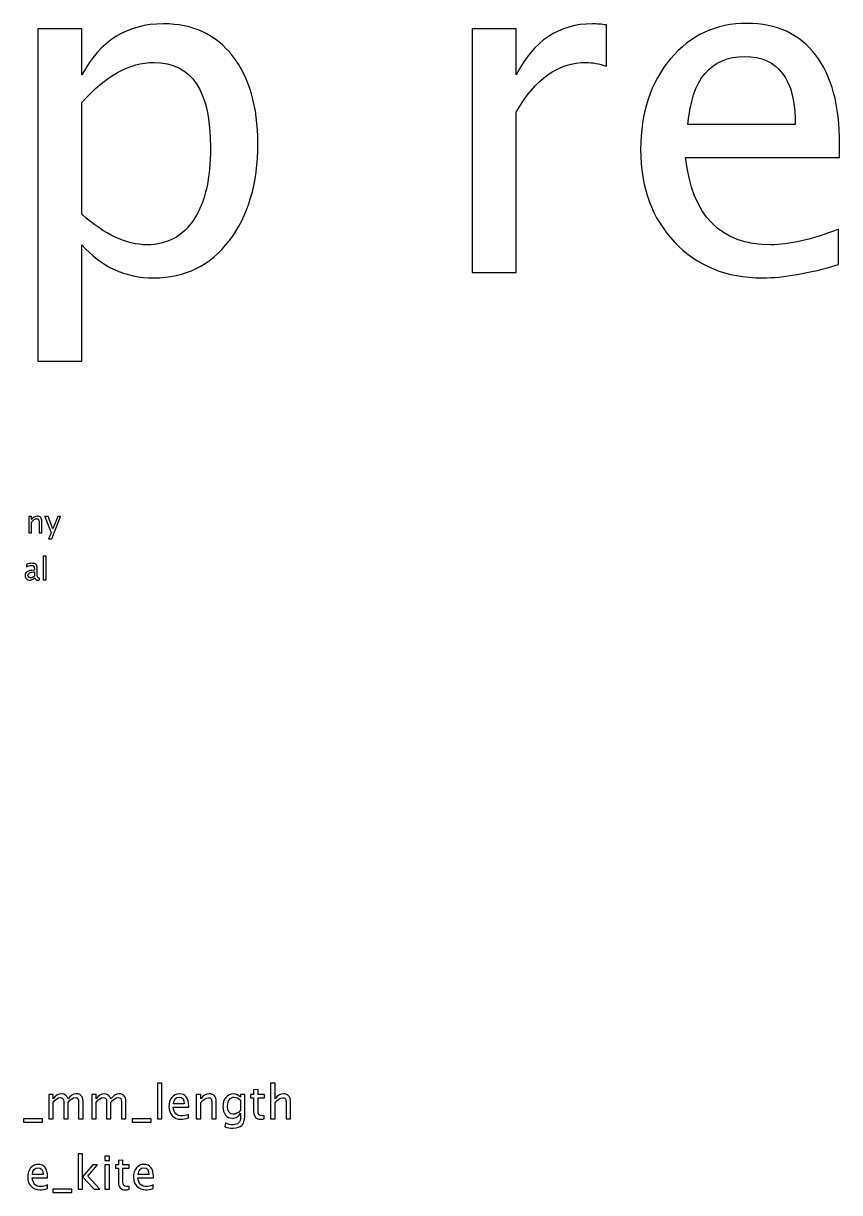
# Model space of a CAD drawing. Header units: centimetres. Extents: x -142 to 94, y -75 to 149.
# Drawn here: x -108.99 to -99.58, y 118.07 to 131.54 of the extents above; entities that cross this region are included whole.
import ezdxf

# ---------------------------------------------------------------- set-up
doc = ezdxf.new("R2010")
doc.units = ezdxf.units.CM
doc.header["$MEASUREMENT"] = 0
doc.layers.add('Layer 1', color=7, linetype='Continuous')

msp = doc.modelspace()

# ---------------------------------------------------------------- linework, layer by layer
at = {"layer": 'Layer 1'}
for points, knots in [([(-108.82154, 127.64915), (-108.82154, 127.64915), (-108.82154, 131.47503), (-108.82154, 131.47503), (-108.82154, 131.47503), (-108.82154, 131.47503), (-108.31354, 131.47503), (-108.31354, 131.47503), (-108.31354, 131.47503), (-108.31354, 131.47503), (-108.31354, 130.94498), (-108.31354, 130.94498), (-108.31354, 130.94498), (-108.1054, 131.33744), (-107.79231, 131.53323), (-107.37515, 131.53323), (-107.37515, 131.53323), (-107.03736, 131.53323), (-106.7719, 131.41064), (-106.57787, 131.16458), (-106.57787, 131.16458), (-106.38384, 130.91852), (-106.28683, 130.5825), (-106.28683, 130.15652), (-106.28683, 130.15652), (-106.28683, 129.69261), (-106.39707, 129.31779), (-106.61668, 129.0338), (-106.61668, 129.0338), (-106.83628, 128.74893), (-107.12556, 128.60694), (-107.48363, 128.60694), (-107.48363, 128.60694), (-107.81612, 128.60694), (-108.09305, 128.73394), (-108.31354, 128.98882), (-108.31354, 128.98882), (-108.31354, 128.98882), (-108.31354, 127.64915), (-108.31354, 127.64915), (-108.31354, 127.64915), (-108.31354, 127.64915), (-108.82154, 127.64915), (-108.82154, 127.64915)], [0, 0, 0, 0, 0.08333333, 0.08333333, 0.08333333, 0.08333333, 0.16666667, 0.16666667, 0.16666667, 0.16666667, 0.25, 0.25, 0.25, 0.25, 0.33333333, 0.33333333, 0.33333333, 0.33333333, 0.41666667, 0.41666667, 0.41666667, 0.41666667, 0.5, 0.5, 0.5, 0.5, 0.58333333, 0.58333333, 0.58333333, 0.58333333, 0.66666667, 0.66666667, 0.66666667, 0.66666667, 0.75, 0.75, 0.75, 0.75, 0.83333333, 0.83333333, 0.83333333, 0.83333333, 1, 1, 1, 1]), ([(-103.81739, 128.67044), (-103.81739, 128.67044), (-103.81739, 131.47503), (-103.81739, 131.47503), (-103.81739, 131.47503), (-103.81739, 131.47503), (-103.30939, 131.47503), (-103.30939, 131.47503), (-103.30939, 131.47503), (-103.30939, 131.47503), (-103.30939, 130.94498), (-103.30939, 130.94498), (-103.30939, 130.94498), (-103.10742, 131.33744), (-102.81462, 131.53323), (-102.43009, 131.53323), (-102.43009, 131.53323), (-102.37806, 131.53323), (-102.32337, 131.52882), (-102.26693, 131.52), (-102.26693, 131.52), (-102.26693, 131.52), (-102.26693, 131.04464), (-102.26693, 131.04464), (-102.26693, 131.04464), (-102.35512, 131.07374), (-102.43274, 131.08873), (-102.49976, 131.08873), (-102.49976, 131.08873), (-102.82256, 131.08873), (-103.09243, 130.89823), (-103.30939, 130.51635), (-103.30939, 130.51635), (-103.30939, 130.51635), (-103.30939, 128.67044), (-103.30939, 128.67044), (-103.30939, 128.67044), (-103.30939, 128.67044), (-103.81739, 128.67044), (-103.81739, 128.67044)], [0, 0, 0, 0, 0.09090909, 0.09090909, 0.09090909, 0.09090909, 0.18181818, 0.18181818, 0.18181818, 0.18181818, 0.27272727, 0.27272727, 0.27272727, 0.27272727, 0.36363636, 0.36363636, 0.36363636, 0.36363636, 0.45454545, 0.45454545, 0.45454545, 0.45454545, 0.54545455, 0.54545455, 0.54545455, 0.54545455, 0.63636364, 0.63636364, 0.63636364, 0.63636364, 0.72727273, 0.72727273, 0.72727273, 0.72727273, 0.81818182, 0.81818182, 0.81818182, 0.81818182, 1, 1, 1, 1]), ([(-99.59376, 128.7604), (-99.93507, 128.65809), (-100.227, 128.60694), (-100.47041, 128.60694), (-100.47041, 128.60694), (-100.88581, 128.60694), (-101.22359, 128.74452), (-101.48377, 129.01881), (-101.48377, 129.01881), (-101.74394, 129.29309), (-101.87447, 129.64852), (-101.87447, 130.08596), (-101.87447, 130.08596), (-101.87447, 130.51018), (-101.75982, 130.85855), (-101.52963, 131.13107), (-101.52963, 131.13107), (-101.29944, 131.40271), (-101.00487, 131.53853), (-100.64592, 131.53853), (-100.64592, 131.53853), (-100.30637, 131.53853), (-100.04355, 131.4177), (-99.85834, 131.17605), (-99.85834, 131.17605), (-99.67314, 130.93439), (-99.58053, 130.5922), (-99.58053, 130.14858), (-99.58053, 130.14858), (-99.58053, 130.14858), (-99.58318, 129.99336), (-99.58318, 129.99336), (-99.58318, 129.99336), (-99.58318, 129.99336), (-101.35589, 129.99336), (-101.35589, 129.99336), (-101.35589, 129.99336), (-101.2818, 129.32308), (-100.9546, 128.98794), (-100.37516, 128.98794), (-100.37516, 128.98794), (-100.16261, 128.98794), (-99.90244, 129.04791), (-99.59376, 129.16786), (-99.59376, 129.16786), (-99.59376, 129.16786), (-99.59376, 128.7604), (-99.59376, 128.7604)], [0, 0, 0, 0, 0.07692308, 0.07692308, 0.07692308, 0.07692308, 0.15384615, 0.15384615, 0.15384615, 0.15384615, 0.23076923, 0.23076923, 0.23076923, 0.23076923, 0.30769231, 0.30769231, 0.30769231, 0.30769231, 0.38461538, 0.38461538, 0.38461538, 0.38461538, 0.46153846, 0.46153846, 0.46153846, 0.46153846, 0.53846154, 0.53846154, 0.53846154, 0.53846154, 0.61538462, 0.61538462, 0.61538462, 0.61538462, 0.69230769, 0.69230769, 0.69230769, 0.69230769, 0.76923077, 0.76923077, 0.76923077, 0.76923077, 0.84615385, 0.84615385, 0.84615385, 0.84615385, 1, 1, 1, 1]), ([(-108.31354, 129.33895), (-108.0516, 129.10524), (-107.80201, 128.98794), (-107.56477, 128.98794), (-107.56477, 128.98794), (-107.33105, 128.98794), (-107.15025, 129.08584), (-107.02325, 129.28075), (-107.02325, 129.28075), (-106.89537, 129.47566), (-106.83187, 129.74994), (-106.83187, 130.10448), (-106.83187, 130.10448), (-106.83187, 130.76065), (-107.04883, 131.08873), (-107.48275, 131.08873), (-107.48275, 131.08873), (-107.76673, 131.08873), (-108.04366, 130.93527), (-108.31354, 130.62748), (-108.31354, 130.62748), (-108.31354, 130.62748), (-108.31354, 129.33895), (-108.31354, 129.33895)], [0, 0, 0, 0, 0.14285714, 0.14285714, 0.14285714, 0.14285714, 0.28571429, 0.28571429, 0.28571429, 0.28571429, 0.42857143, 0.42857143, 0.42857143, 0.42857143, 0.57142857, 0.57142857, 0.57142857, 0.57142857, 0.71428571, 0.71428571, 0.71428571, 0.71428571, 1, 1, 1, 1]), ([(-101.32943, 130.37436), (-101.32943, 130.37436), (-100.09118, 130.37436), (-100.09118, 130.37436), (-100.09118, 130.37436), (-100.09118, 130.89647), (-100.28609, 131.15752), (-100.67502, 131.15752), (-100.67502, 131.15752), (-101.06661, 131.15752), (-101.28445, 130.89647), (-101.32943, 130.37436)], [0, 0, 0, 0, 0.25, 0.25, 0.25, 0.25, 0.5, 0.5, 0.5, 0.5, 1, 1, 1, 1]), ([(-108.92793, 125.67044), (-108.92793, 125.67044), (-108.92793, 125.85741), (-108.92793, 125.85741), (-108.92793, 125.85741), (-108.92793, 125.85741), (-108.89407, 125.85741), (-108.89407, 125.85741), (-108.89407, 125.85741), (-108.89407, 125.85741), (-108.89407, 125.82208), (-108.89407, 125.82208), (-108.89407, 125.82208), (-108.87613, 125.84824), (-108.85414, 125.86129), (-108.82816, 125.86129), (-108.82816, 125.86129), (-108.81181, 125.86129), (-108.79882, 125.85618), (-108.78923, 125.84589), (-108.78923, 125.84589), (-108.77965, 125.83566), (-108.77483, 125.82184), (-108.77483, 125.80456), (-108.77483, 125.80456), (-108.77483, 125.80456), (-108.77483, 125.67044), (-108.77483, 125.67044), (-108.77483, 125.67044), (-108.77483, 125.67044), (-108.80869, 125.67044), (-108.80869, 125.67044), (-108.80869, 125.67044), (-108.80869, 125.67044), (-108.80869, 125.7935), (-108.80869, 125.7935), (-108.80869, 125.7935), (-108.80869, 125.80738), (-108.81075, 125.81726), (-108.81481, 125.82313), (-108.81481, 125.82313), (-108.81892, 125.82907), (-108.82569, 125.83201), (-108.83515, 125.83201), (-108.83515, 125.83201), (-108.85597, 125.83201), (-108.8756, 125.81843), (-108.89407, 125.79127), (-108.89407, 125.79127), (-108.89407, 125.79127), (-108.89407, 125.67044), (-108.89407, 125.67044), (-108.89407, 125.67044), (-108.89407, 125.67044), (-108.92793, 125.67044), (-108.92793, 125.67044)], [0, 0, 0, 0, 0.06666667, 0.06666667, 0.06666667, 0.06666667, 0.13333333, 0.13333333, 0.13333333, 0.13333333, 0.2, 0.2, 0.2, 0.2, 0.26666667, 0.26666667, 0.26666667, 0.26666667, 0.33333333, 0.33333333, 0.33333333, 0.33333333, 0.4, 0.4, 0.4, 0.4, 0.46666667, 0.46666667, 0.46666667, 0.46666667, 0.53333333, 0.53333333, 0.53333333, 0.53333333, 0.6, 0.6, 0.6, 0.6, 0.66666667, 0.66666667, 0.66666667, 0.66666667, 0.73333333, 0.73333333, 0.73333333, 0.73333333, 0.8, 0.8, 0.8, 0.8, 0.86666667, 0.86666667, 0.86666667, 0.86666667, 1, 1, 1, 1]), ([(-108.69792, 125.60235), (-108.69792, 125.60235), (-108.66758, 125.6702), (-108.66758, 125.6702), (-108.66758, 125.6702), (-108.66758, 125.6702), (-108.74002, 125.85741), (-108.74002, 125.85741), (-108.74002, 125.85741), (-108.74002, 125.85741), (-108.70368, 125.85741), (-108.70368, 125.85741), (-108.70368, 125.85741), (-108.70368, 125.85741), (-108.64982, 125.71583), (-108.64982, 125.71583), (-108.64982, 125.71583), (-108.64982, 125.71583), (-108.59238, 125.85741), (-108.59238, 125.85741), (-108.59238, 125.85741), (-108.59238, 125.85741), (-108.56045, 125.85741), (-108.56045, 125.85741), (-108.56045, 125.85741), (-108.56045, 125.85741), (-108.66264, 125.60235), (-108.66264, 125.60235), (-108.66264, 125.60235), (-108.66264, 125.60235), (-108.69792, 125.60235), (-108.69792, 125.60235)], [0, 0, 0, 0, 0.11111111, 0.11111111, 0.11111111, 0.11111111, 0.22222222, 0.22222222, 0.22222222, 0.22222222, 0.33333333, 0.33333333, 0.33333333, 0.33333333, 0.44444444, 0.44444444, 0.44444444, 0.44444444, 0.55555556, 0.55555556, 0.55555556, 0.55555556, 0.66666667, 0.66666667, 0.66666667, 0.66666667, 0.77777778, 0.77777778, 0.77777778, 0.77777778, 1, 1, 1, 1]), ([(-108.75922, 125.12834), (-108.75922, 125.12834), (-108.75922, 125.40033), (-108.75922, 125.40033), (-108.75922, 125.40033), (-108.75922, 125.40033), (-108.72536, 125.40033), (-108.72536, 125.40033), (-108.72536, 125.40033), (-108.72536, 125.40033), (-108.72536, 125.12834), (-108.72536, 125.12834), (-108.72536, 125.12834), (-108.72536, 125.12834), (-108.75922, 125.12834), (-108.75922, 125.12834)], [0, 0, 0, 0, 0.2, 0.2, 0.2, 0.2, 0.4, 0.4, 0.4, 0.4, 0.6, 0.6, 0.6, 0.6, 1, 1, 1, 1]), ([(-108.85765, 125.15215), (-108.87799, 125.13346), (-108.89757, 125.12411), (-108.91638, 125.12411), (-108.91638, 125.12411), (-108.93185, 125.12411), (-108.94472, 125.12893), (-108.9549, 125.13863), (-108.9549, 125.13863), (-108.96513, 125.14833), (-108.97024, 125.16056), (-108.97024, 125.17532), (-108.97024, 125.17532), (-108.97024, 125.19572), (-108.96166, 125.21142), (-108.94449, 125.22236), (-108.94449, 125.22236), (-108.92732, 125.23329), (-108.90268, 125.23876), (-108.87058, 125.23876), (-108.87058, 125.23876), (-108.87058, 125.23876), (-108.86264, 125.23876), (-108.86264, 125.23876), (-108.86264, 125.23876), (-108.86264, 125.23876), (-108.86264, 125.26128), (-108.86264, 125.26128), (-108.86264, 125.26128), (-108.86264, 125.28298), (-108.87393, 125.29379), (-108.89657, 125.29379), (-108.89657, 125.29379), (-108.91409, 125.29379), (-108.93326, 125.28827), (-108.95401, 125.27721), (-108.95401, 125.27721), (-108.95401, 125.27721), (-108.95401, 125.30508), (-108.95401, 125.30508), (-108.95401, 125.30508), (-108.9312, 125.31449), (-108.90968, 125.31919), (-108.88951, 125.31919), (-108.88951, 125.31919), (-108.86876, 125.31919), (-108.85341, 125.31449), (-108.84359, 125.30502), (-108.84359, 125.30502), (-108.83372, 125.29556), (-108.82878, 125.28098), (-108.82878, 125.26128), (-108.82878, 125.26128), (-108.82878, 125.26128), (-108.82878, 125.17679), (-108.82878, 125.17679), (-108.82878, 125.17679), (-108.82878, 125.15744), (-108.82284, 125.14774), (-108.8109, 125.14774), (-108.8109, 125.14774), (-108.80943, 125.14774), (-108.80726, 125.14798), (-108.80438, 125.14845), (-108.80438, 125.14845), (-108.80438, 125.14845), (-108.80196, 125.12963), (-108.80196, 125.12963), (-108.80196, 125.12963), (-108.80967, 125.12593), (-108.81813, 125.12411), (-108.82742, 125.12411), (-108.82742, 125.12411), (-108.84324, 125.12411), (-108.85329, 125.13346), (-108.85765, 125.15215)], [0, 0, 0, 0, 0.05, 0.05, 0.05, 0.05, 0.1, 0.1, 0.1, 0.1, 0.15, 0.15, 0.15, 0.15, 0.2, 0.2, 0.2, 0.2, 0.25, 0.25, 0.25, 0.25, 0.3, 0.3, 0.3, 0.3, 0.35, 0.35, 0.35, 0.35, 0.4, 0.4, 0.4, 0.4, 0.45, 0.45, 0.45, 0.45, 0.5, 0.5, 0.5, 0.5, 0.55, 0.55, 0.55, 0.55, 0.6, 0.6, 0.6, 0.6, 0.65, 0.65, 0.65, 0.65, 0.7, 0.7, 0.7, 0.7, 0.75, 0.75, 0.75, 0.75, 0.8, 0.8, 0.8, 0.8, 0.85, 0.85, 0.85, 0.85, 0.9, 0.9, 0.9, 0.9, 1, 1, 1, 1]), ([(-108.86264, 125.17061), (-108.86264, 125.17061), (-108.86264, 125.21865), (-108.86264, 125.21865), (-108.86264, 125.21865), (-108.86264, 125.21865), (-108.87352, 125.219), (-108.87352, 125.219), (-108.87352, 125.219), (-108.89234, 125.219), (-108.9075, 125.21554), (-108.91909, 125.2086), (-108.91909, 125.2086), (-108.93061, 125.2016), (-108.93637, 125.19237), (-108.93637, 125.18085), (-108.93637, 125.18085), (-108.93637, 125.17279), (-108.93349, 125.16597), (-108.92779, 125.16038), (-108.92779, 125.16038), (-108.92203, 125.1548), (-108.91503, 125.15198), (-108.90674, 125.15198), (-108.90674, 125.15198), (-108.89263, 125.15198), (-108.87793, 125.15821), (-108.86264, 125.17061)], [0, 0, 0, 0, 0.125, 0.125, 0.125, 0.125, 0.25, 0.25, 0.25, 0.25, 0.375, 0.375, 0.375, 0.375, 0.5, 0.5, 0.5, 0.5, 0.625, 0.625, 0.625, 0.625, 0.75, 0.75, 0.75, 0.75, 1, 1, 1, 1]), ([(-108.69616, 118.92044), (-108.69616, 118.92044), (-108.69616, 119.2009), (-108.69616, 119.2009), (-108.69616, 119.2009), (-108.69616, 119.2009), (-108.64536, 119.2009), (-108.64536, 119.2009), (-108.64536, 119.2009), (-108.64536, 119.2009), (-108.64536, 119.14789), (-108.64536, 119.14789), (-108.64536, 119.14789), (-108.62058, 119.18714), (-108.58883, 119.20672), (-108.54993, 119.20672), (-108.54993, 119.20672), (-108.51245, 119.20672), (-108.48696, 119.18714), (-108.47338, 119.14789), (-108.47338, 119.14789), (-108.44931, 119.18749), (-108.41791, 119.20725), (-108.37937, 119.20725), (-108.37937, 119.20725), (-108.35477, 119.20725), (-108.33563, 119.20002), (-108.32196, 119.18547), (-108.32196, 119.18547), (-108.30829, 119.17091), (-108.30141, 119.15054), (-108.30141, 119.12435), (-108.30141, 119.12435), (-108.30141, 119.12435), (-108.30141, 118.92044), (-108.30141, 118.92044), (-108.30141, 118.92044), (-108.30141, 118.92044), (-108.35221, 118.92044), (-108.35221, 118.92044), (-108.35221, 118.92044), (-108.35221, 118.92044), (-108.35221, 119.11597), (-108.35221, 119.11597), (-108.35221, 119.11597), (-108.35221, 119.14789), (-108.36491, 119.16386), (-108.39031, 119.16386), (-108.39031, 119.16386), (-108.41668, 119.16386), (-108.44437, 119.14525), (-108.47338, 119.10794), (-108.47338, 119.10794), (-108.47338, 119.10794), (-108.47338, 118.92044), (-108.47338, 118.92044), (-108.47338, 118.92044), (-108.47338, 118.92044), (-108.52418, 118.92044), (-108.52418, 118.92044), (-108.52418, 118.92044), (-108.52418, 118.92044), (-108.52418, 119.11614), (-108.52418, 119.11614), (-108.52418, 119.11614), (-108.52418, 119.14834), (-108.53706, 119.16439), (-108.5629, 119.16439), (-108.5629, 119.16439), (-108.58856, 119.16439), (-108.61608, 119.14569), (-108.64536, 119.10821), (-108.64536, 119.10821), (-108.64536, 119.10821), (-108.64536, 118.92044), (-108.64536, 118.92044), (-108.64536, 118.92044), (-108.64536, 118.92044), (-108.69616, 118.92044), (-108.69616, 118.92044)], [0, 0, 0, 0, 0.04761905, 0.04761905, 0.04761905, 0.04761905, 0.0952381, 0.0952381, 0.0952381, 0.0952381, 0.14285714, 0.14285714, 0.14285714, 0.14285714, 0.19047619, 0.19047619, 0.19047619, 0.19047619, 0.23809524, 0.23809524, 0.23809524, 0.23809524, 0.28571429, 0.28571429, 0.28571429, 0.28571429, 0.33333333, 0.33333333, 0.33333333, 0.33333333, 0.38095238, 0.38095238, 0.38095238, 0.38095238, 0.42857143, 0.42857143, 0.42857143, 0.42857143, 0.47619048, 0.47619048, 0.47619048, 0.47619048, 0.52380952, 0.52380952, 0.52380952, 0.52380952, 0.57142857, 0.57142857, 0.57142857, 0.57142857, 0.61904762, 0.61904762, 0.61904762, 0.61904762, 0.66666667, 0.66666667, 0.66666667, 0.66666667, 0.71428571, 0.71428571, 0.71428571, 0.71428571, 0.76190476, 0.76190476, 0.76190476, 0.76190476, 0.80952381, 0.80952381, 0.80952381, 0.80952381, 0.85714286, 0.85714286, 0.85714286, 0.85714286, 0.9047619, 0.9047619, 0.9047619, 0.9047619, 1, 1, 1, 1]), ([(-108.20209, 118.92044), (-108.20209, 118.92044), (-108.20209, 119.2009), (-108.20209, 119.2009), (-108.20209, 119.2009), (-108.20209, 119.2009), (-108.15129, 119.2009), (-108.15129, 119.2009), (-108.15129, 119.2009), (-108.15129, 119.2009), (-108.15129, 119.14789), (-108.15129, 119.14789), (-108.15129, 119.14789), (-108.12651, 119.18714), (-108.09476, 119.20672), (-108.05586, 119.20672), (-108.05586, 119.20672), (-108.01838, 119.20672), (-107.99289, 119.18714), (-107.97931, 119.14789), (-107.97931, 119.14789), (-107.95524, 119.18749), (-107.92384, 119.20725), (-107.8853, 119.20725), (-107.8853, 119.20725), (-107.8607, 119.20725), (-107.84156, 119.20002), (-107.82789, 119.18547), (-107.82789, 119.18547), (-107.81422, 119.17091), (-107.80734, 119.15054), (-107.80734, 119.12435), (-107.80734, 119.12435), (-107.80734, 119.12435), (-107.80734, 118.92044), (-107.80734, 118.92044), (-107.80734, 118.92044), (-107.80734, 118.92044), (-107.85814, 118.92044), (-107.85814, 118.92044), (-107.85814, 118.92044), (-107.85814, 118.92044), (-107.85814, 119.11597), (-107.85814, 119.11597), (-107.85814, 119.11597), (-107.85814, 119.14789), (-107.87084, 119.16386), (-107.89624, 119.16386), (-107.89624, 119.16386), (-107.92261, 119.16386), (-107.9503, 119.14525), (-107.97931, 119.10794), (-107.97931, 119.10794), (-107.97931, 119.10794), (-107.97931, 118.92044), (-107.97931, 118.92044), (-107.97931, 118.92044), (-107.97931, 118.92044), (-108.03011, 118.92044), (-108.03011, 118.92044), (-108.03011, 118.92044), (-108.03011, 118.92044), (-108.03011, 119.11614), (-108.03011, 119.11614), (-108.03011, 119.11614), (-108.03011, 119.14834), (-108.04299, 119.16439), (-108.06883, 119.16439), (-108.06883, 119.16439), (-108.09449, 119.16439), (-108.12201, 119.14569), (-108.15129, 119.10821), (-108.15129, 119.10821), (-108.15129, 119.10821), (-108.15129, 118.92044), (-108.15129, 118.92044), (-108.15129, 118.92044), (-108.15129, 118.92044), (-108.20209, 118.92044), (-108.20209, 118.92044)], [0, 0, 0, 0, 0.04761905, 0.04761905, 0.04761905, 0.04761905, 0.0952381, 0.0952381, 0.0952381, 0.0952381, 0.14285714, 0.14285714, 0.14285714, 0.14285714, 0.19047619, 0.19047619, 0.19047619, 0.19047619, 0.23809524, 0.23809524, 0.23809524, 0.23809524, 0.28571429, 0.28571429, 0.28571429, 0.28571429, 0.33333333, 0.33333333, 0.33333333, 0.33333333, 0.38095238, 0.38095238, 0.38095238, 0.38095238, 0.42857143, 0.42857143, 0.42857143, 0.42857143, 0.47619048, 0.47619048, 0.47619048, 0.47619048, 0.52380952, 0.52380952, 0.52380952, 0.52380952, 0.57142857, 0.57142857, 0.57142857, 0.57142857, 0.61904762, 0.61904762, 0.61904762, 0.61904762, 0.66666667, 0.66666667, 0.66666667, 0.66666667, 0.71428571, 0.71428571, 0.71428571, 0.71428571, 0.76190476, 0.76190476, 0.76190476, 0.76190476, 0.80952381, 0.80952381, 0.80952381, 0.80952381, 0.85714286, 0.85714286, 0.85714286, 0.85714286, 0.9047619, 0.9047619, 0.9047619, 0.9047619, 1, 1, 1, 1]), ([(-107.44344, 118.92044), (-107.44344, 118.92044), (-107.44344, 119.32843), (-107.44344, 119.32843), (-107.44344, 119.32843), (-107.44344, 119.32843), (-107.39264, 119.32843), (-107.39264, 119.32843), (-107.39264, 119.32843), (-107.39264, 119.32843), (-107.39264, 118.92044), (-107.39264, 118.92044), (-107.39264, 118.92044), (-107.39264, 118.92044), (-107.44344, 118.92044), (-107.44344, 118.92044)], [0, 0, 0, 0, 0.2, 0.2, 0.2, 0.2, 0.4, 0.4, 0.4, 0.4, 0.6, 0.6, 0.6, 0.6, 1, 1, 1, 1]), ([(-107.08466, 118.92944), (-107.11879, 118.91921), (-107.14799, 118.91409), (-107.17233, 118.91409), (-107.17233, 118.91409), (-107.21387, 118.91409), (-107.24765, 118.92785), (-107.27366, 118.95528), (-107.27366, 118.95528), (-107.29968, 118.98271), (-107.31273, 119.01825), (-107.31273, 119.06199), (-107.31273, 119.06199), (-107.31273, 119.10441), (-107.30127, 119.13925), (-107.27825, 119.1665), (-107.27825, 119.1665), (-107.25523, 119.19367), (-107.22577, 119.20725), (-107.18988, 119.20725), (-107.18988, 119.20725), (-107.15592, 119.20725), (-107.12964, 119.19517), (-107.11112, 119.171), (-107.11112, 119.171), (-107.0926, 119.14684), (-107.08334, 119.11262), (-107.08334, 119.06825), (-107.08334, 119.06825), (-107.08334, 119.06825), (-107.0836, 119.05273), (-107.0836, 119.05273), (-107.0836, 119.05273), (-107.0836, 119.05273), (-107.26088, 119.05273), (-107.26088, 119.05273), (-107.26088, 119.05273), (-107.25347, 118.9857), (-107.22075, 118.95219), (-107.1628, 118.95219), (-107.1628, 118.95219), (-107.14155, 118.95219), (-107.11553, 118.95819), (-107.08466, 118.97018), (-107.08466, 118.97018), (-107.08466, 118.97018), (-107.08466, 118.92944), (-107.08466, 118.92944)], [0, 0, 0, 0, 0.07692308, 0.07692308, 0.07692308, 0.07692308, 0.15384615, 0.15384615, 0.15384615, 0.15384615, 0.23076923, 0.23076923, 0.23076923, 0.23076923, 0.30769231, 0.30769231, 0.30769231, 0.30769231, 0.38461538, 0.38461538, 0.38461538, 0.38461538, 0.46153846, 0.46153846, 0.46153846, 0.46153846, 0.53846154, 0.53846154, 0.53846154, 0.53846154, 0.61538462, 0.61538462, 0.61538462, 0.61538462, 0.69230769, 0.69230769, 0.69230769, 0.69230769, 0.76923077, 0.76923077, 0.76923077, 0.76923077, 0.84615385, 0.84615385, 0.84615385, 0.84615385, 1, 1, 1, 1]), ([(-106.99567, 118.92044), (-106.99567, 118.92044), (-106.99567, 119.2009), (-106.99567, 119.2009), (-106.99567, 119.2009), (-106.99567, 119.2009), (-106.94487, 119.2009), (-106.94487, 119.2009), (-106.94487, 119.2009), (-106.94487, 119.2009), (-106.94487, 119.14789), (-106.94487, 119.14789), (-106.94487, 119.14789), (-106.91797, 119.18714), (-106.88498, 119.20672), (-106.846, 119.20672), (-106.846, 119.20672), (-106.82148, 119.20672), (-106.80199, 119.19905), (-106.78762, 119.18361), (-106.78762, 119.18361), (-106.77324, 119.16827), (-106.76602, 119.14754), (-106.76602, 119.12161), (-106.76602, 119.12161), (-106.76602, 119.12161), (-106.76602, 118.92044), (-106.76602, 118.92044), (-106.76602, 118.92044), (-106.76602, 118.92044), (-106.81681, 118.92044), (-106.81681, 118.92044), (-106.81681, 118.92044), (-106.81681, 118.92044), (-106.81681, 119.10503), (-106.81681, 119.10503), (-106.81681, 119.10503), (-106.81681, 119.12585), (-106.8199, 119.14066), (-106.82598, 119.14948), (-106.82598, 119.14948), (-106.83216, 119.15839), (-106.8423, 119.1628), (-106.8565, 119.1628), (-106.8565, 119.1628), (-106.88772, 119.1628), (-106.91718, 119.14243), (-106.94487, 119.10168), (-106.94487, 119.10168), (-106.94487, 119.10168), (-106.94487, 118.92044), (-106.94487, 118.92044), (-106.94487, 118.92044), (-106.94487, 118.92044), (-106.99567, 118.92044), (-106.99567, 118.92044)], [0, 0, 0, 0, 0.06666667, 0.06666667, 0.06666667, 0.06666667, 0.13333333, 0.13333333, 0.13333333, 0.13333333, 0.2, 0.2, 0.2, 0.2, 0.26666667, 0.26666667, 0.26666667, 0.26666667, 0.33333333, 0.33333333, 0.33333333, 0.33333333, 0.4, 0.4, 0.4, 0.4, 0.46666667, 0.46666667, 0.46666667, 0.46666667, 0.53333333, 0.53333333, 0.53333333, 0.53333333, 0.6, 0.6, 0.6, 0.6, 0.66666667, 0.66666667, 0.66666667, 0.66666667, 0.73333333, 0.73333333, 0.73333333, 0.73333333, 0.8, 0.8, 0.8, 0.8, 0.86666667, 0.86666667, 0.86666667, 0.86666667, 1, 1, 1, 1]), ([(-106.66617, 118.82731), (-106.66617, 118.82731), (-106.66017, 118.87123), (-106.66017, 118.87123), (-106.66017, 118.87123), (-106.63072, 118.85747), (-106.60152, 118.85059), (-106.57268, 118.85059), (-106.57268, 118.85059), (-106.51545, 118.85059), (-106.48678, 118.88093), (-106.48678, 118.94152), (-106.48678, 118.94152), (-106.48678, 118.94152), (-106.48678, 118.98562), (-106.48678, 118.98562), (-106.48678, 118.98562), (-106.4956, 118.96701), (-106.50813, 118.95263), (-106.52444, 118.94231), (-106.52444, 118.94231), (-106.54076, 118.93199), (-106.55893, 118.92679), (-106.57895, 118.92679), (-106.57895, 118.92679), (-106.6129, 118.92679), (-106.6398, 118.93896), (-106.65964, 118.9633), (-106.65964, 118.9633), (-106.67949, 118.98764), (-106.68945, 119.02063), (-106.68945, 119.06226), (-106.68945, 119.06226), (-106.68945, 119.10486), (-106.67817, 119.1396), (-106.65559, 119.1665), (-106.65559, 119.1665), (-106.63292, 119.19332), (-106.60373, 119.20672), (-106.56783, 119.20672), (-106.56783, 119.20672), (-106.53644, 119.20672), (-106.50936, 119.19402), (-106.48678, 119.16853), (-106.48678, 119.16853), (-106.48678, 119.16853), (-106.48678, 119.2009), (-106.48678, 119.2009), (-106.48678, 119.2009), (-106.48678, 119.2009), (-106.43599, 119.2009), (-106.43599, 119.2009), (-106.43599, 119.2009), (-106.43599, 119.2009), (-106.43599, 118.99699), (-106.43599, 118.99699), (-106.43599, 118.99699), (-106.43599, 118.95316), (-106.43829, 118.9207), (-106.44286, 118.89963), (-106.44286, 118.89963), (-106.44736, 118.87855), (-106.456, 118.86126), (-106.46853, 118.84786), (-106.46853, 118.84786), (-106.49075, 118.82431), (-106.5255, 118.81249), (-106.57268, 118.81249), (-106.57268, 118.81249), (-106.60505, 118.81249), (-106.63619, 118.81743), (-106.66617, 118.82731)], [0, 0, 0, 0, 0.05263158, 0.05263158, 0.05263158, 0.05263158, 0.10526316, 0.10526316, 0.10526316, 0.10526316, 0.15789474, 0.15789474, 0.15789474, 0.15789474, 0.21052632, 0.21052632, 0.21052632, 0.21052632, 0.26315789, 0.26315789, 0.26315789, 0.26315789, 0.31578947, 0.31578947, 0.31578947, 0.31578947, 0.36842105, 0.36842105, 0.36842105, 0.36842105, 0.42105263, 0.42105263, 0.42105263, 0.42105263, 0.47368421, 0.47368421, 0.47368421, 0.47368421, 0.52631579, 0.52631579, 0.52631579, 0.52631579, 0.57894737, 0.57894737, 0.57894737, 0.57894737, 0.63157895, 0.63157895, 0.63157895, 0.63157895, 0.68421053, 0.68421053, 0.68421053, 0.68421053, 0.73684211, 0.73684211, 0.73684211, 0.73684211, 0.78947368, 0.78947368, 0.78947368, 0.78947368, 0.84210526, 0.84210526, 0.84210526, 0.84210526, 0.89473684, 0.89473684, 0.89473684, 0.89473684, 1, 1, 1, 1]), ([(-106.21188, 118.92053), (-106.22758, 118.91621), (-106.24125, 118.91409), (-106.2528, 118.91409), (-106.2528, 118.91409), (-106.27873, 118.91409), (-106.29892, 118.9215), (-106.31339, 118.93632), (-106.31339, 118.93632), (-106.32794, 118.95113), (-106.33517, 118.97168), (-106.33517, 118.99805), (-106.33517, 118.99805), (-106.33517, 118.99805), (-106.33517, 119.1628), (-106.33517, 119.1628), (-106.33517, 119.1628), (-106.33517, 119.1628), (-106.37027, 119.1628), (-106.37027, 119.1628), (-106.37027, 119.1628), (-106.37027, 119.1628), (-106.37027, 119.2009), (-106.37027, 119.2009), (-106.37027, 119.2009), (-106.37027, 119.2009), (-106.33517, 119.2009), (-106.33517, 119.2009), (-106.33517, 119.2009), (-106.33517, 119.2009), (-106.33517, 119.25161), (-106.33517, 119.25161), (-106.33517, 119.25161), (-106.33517, 119.25161), (-106.28437, 119.25646), (-106.28437, 119.25646), (-106.28437, 119.25646), (-106.28437, 119.25646), (-106.28437, 119.2009), (-106.28437, 119.2009), (-106.28437, 119.2009), (-106.28437, 119.2009), (-106.21082, 119.2009), (-106.21082, 119.2009), (-106.21082, 119.2009), (-106.21082, 119.2009), (-106.21082, 119.1628), (-106.21082, 119.1628), (-106.21082, 119.1628), (-106.21082, 119.1628), (-106.28437, 119.1628), (-106.28437, 119.1628), (-106.28437, 119.1628), (-106.28437, 119.1628), (-106.28437, 119.00722), (-106.28437, 119.00722), (-106.28437, 119.00722), (-106.28437, 118.97053), (-106.26841, 118.95219), (-106.23657, 118.95219), (-106.23657, 118.95219), (-106.22978, 118.95219), (-106.22158, 118.95334), (-106.21188, 118.95554), (-106.21188, 118.95554), (-106.21188, 118.95554), (-106.21188, 118.92053), (-106.21188, 118.92053)], [0, 0, 0, 0, 0.05555556, 0.05555556, 0.05555556, 0.05555556, 0.11111111, 0.11111111, 0.11111111, 0.11111111, 0.16666667, 0.16666667, 0.16666667, 0.16666667, 0.22222222, 0.22222222, 0.22222222, 0.22222222, 0.27777778, 0.27777778, 0.27777778, 0.27777778, 0.33333333, 0.33333333, 0.33333333, 0.33333333, 0.38888889, 0.38888889, 0.38888889, 0.38888889, 0.44444444, 0.44444444, 0.44444444, 0.44444444, 0.5, 0.5, 0.5, 0.5, 0.55555556, 0.55555556, 0.55555556, 0.55555556, 0.61111111, 0.61111111, 0.61111111, 0.61111111, 0.66666667, 0.66666667, 0.66666667, 0.66666667, 0.72222222, 0.72222222, 0.72222222, 0.72222222, 0.77777778, 0.77777778, 0.77777778, 0.77777778, 0.83333333, 0.83333333, 0.83333333, 0.83333333, 0.88888889, 0.88888889, 0.88888889, 0.88888889, 1, 1, 1, 1]), ([(-106.13938, 118.92044), (-106.13938, 118.92044), (-106.13938, 119.32843), (-106.13938, 119.32843), (-106.13938, 119.32843), (-106.13938, 119.32843), (-106.08858, 119.32843), (-106.08858, 119.32843), (-106.08858, 119.32843), (-106.08858, 119.32843), (-106.08858, 119.14789), (-106.08858, 119.14789), (-106.08858, 119.14789), (-106.06168, 119.18714), (-106.02869, 119.20672), (-105.98971, 119.20672), (-105.98971, 119.20672), (-105.96519, 119.20672), (-105.9457, 119.19905), (-105.93133, 119.18361), (-105.93133, 119.18361), (-105.91695, 119.16827), (-105.90973, 119.14754), (-105.90973, 119.12161), (-105.90973, 119.12161), (-105.90973, 119.12161), (-105.90973, 118.92044), (-105.90973, 118.92044), (-105.90973, 118.92044), (-105.90973, 118.92044), (-105.96052, 118.92044), (-105.96052, 118.92044), (-105.96052, 118.92044), (-105.96052, 118.92044), (-105.96052, 119.10503), (-105.96052, 119.10503), (-105.96052, 119.10503), (-105.96052, 119.12585), (-105.96361, 119.14066), (-105.96969, 119.14948), (-105.96969, 119.14948), (-105.97587, 119.15839), (-105.98601, 119.1628), (-106.00021, 119.1628), (-106.00021, 119.1628), (-106.03143, 119.1628), (-106.06089, 119.14243), (-106.08858, 119.10168), (-106.08858, 119.10168), (-106.08858, 119.10168), (-106.08858, 118.92044), (-106.08858, 118.92044), (-106.08858, 118.92044), (-106.08858, 118.92044), (-106.13938, 118.92044), (-106.13938, 118.92044)], [0, 0, 0, 0, 0.06666667, 0.06666667, 0.06666667, 0.06666667, 0.13333333, 0.13333333, 0.13333333, 0.13333333, 0.2, 0.2, 0.2, 0.2, 0.26666667, 0.26666667, 0.26666667, 0.26666667, 0.33333333, 0.33333333, 0.33333333, 0.33333333, 0.4, 0.4, 0.4, 0.4, 0.46666667, 0.46666667, 0.46666667, 0.46666667, 0.53333333, 0.53333333, 0.53333333, 0.53333333, 0.6, 0.6, 0.6, 0.6, 0.66666667, 0.66666667, 0.66666667, 0.66666667, 0.73333333, 0.73333333, 0.73333333, 0.73333333, 0.8, 0.8, 0.8, 0.8, 0.86666667, 0.86666667, 0.86666667, 0.86666667, 1, 1, 1, 1]), ([(-107.25823, 119.09083), (-107.25823, 119.09083), (-107.1344, 119.09083), (-107.1344, 119.09083), (-107.1344, 119.09083), (-107.1344, 119.14304), (-107.1539, 119.16915), (-107.19279, 119.16915), (-107.19279, 119.16915), (-107.23195, 119.16915), (-107.25373, 119.14304), (-107.25823, 119.09083)], [0, 0, 0, 0, 0.25, 0.25, 0.25, 0.25, 0.5, 0.5, 0.5, 0.5, 1, 1, 1, 1]), ([(-106.48678, 119.01745), (-106.48678, 119.01745), (-106.48678, 119.13378), (-106.48678, 119.13378), (-106.48678, 119.13378), (-106.50918, 119.15698), (-106.53361, 119.16862), (-106.55998, 119.16862), (-106.55998, 119.16862), (-106.58344, 119.16862), (-106.60179, 119.15927), (-106.61502, 119.14049), (-106.61502, 119.14049), (-106.62834, 119.12179), (-106.63495, 119.09577), (-106.63495, 119.06261), (-106.63495, 119.06261), (-106.63495, 119.00167), (-106.61334, 118.97124), (-106.57004, 118.97124), (-106.57004, 118.97124), (-106.54058, 118.97124), (-106.5128, 118.98667), (-106.48678, 119.01745)], [0, 0, 0, 0, 0.14285714, 0.14285714, 0.14285714, 0.14285714, 0.28571429, 0.28571429, 0.28571429, 0.28571429, 0.42857143, 0.42857143, 0.42857143, 0.42857143, 0.57142857, 0.57142857, 0.57142857, 0.57142857, 0.71428571, 0.71428571, 0.71428571, 0.71428571, 1, 1, 1, 1]), ([(-108.98932, 118.88234), (-108.98932, 118.88234), (-108.98932, 118.92044), (-108.98932, 118.92044), (-108.98932, 118.92044), (-108.98932, 118.92044), (-108.76919, 118.92044), (-108.76919, 118.92044), (-108.76919, 118.92044), (-108.76919, 118.92044), (-108.76919, 118.88234), (-108.76919, 118.88234), (-108.76919, 118.88234), (-108.76919, 118.88234), (-108.98932, 118.88234), (-108.98932, 118.88234)], [0, 0, 0, 0, 0.2, 0.2, 0.2, 0.2, 0.4, 0.4, 0.4, 0.4, 0.6, 0.6, 0.6, 0.6, 1, 1, 1, 1]), ([(-107.7366, 118.88234), (-107.7366, 118.88234), (-107.7366, 118.92044), (-107.7366, 118.92044), (-107.7366, 118.92044), (-107.7366, 118.92044), (-107.51647, 118.92044), (-107.51647, 118.92044), (-107.51647, 118.92044), (-107.51647, 118.92044), (-107.51647, 118.88234), (-107.51647, 118.88234), (-107.51647, 118.88234), (-107.51647, 118.88234), (-107.7366, 118.88234), (-107.7366, 118.88234)], [0, 0, 0, 0, 0.2, 0.2, 0.2, 0.2, 0.4, 0.4, 0.4, 0.4, 0.6, 0.6, 0.6, 0.6, 1, 1, 1, 1]), ([(-108.35812, 118.10729), (-108.35812, 118.10729), (-108.35812, 118.51528), (-108.35812, 118.51528), (-108.35812, 118.51528), (-108.35812, 118.51528), (-108.30732, 118.51528), (-108.30732, 118.51528), (-108.30732, 118.51528), (-108.30732, 118.51528), (-108.30732, 118.25167), (-108.30732, 118.25167), (-108.30732, 118.25167), (-108.30732, 118.25167), (-108.18826, 118.38775), (-108.18826, 118.38775), (-108.18826, 118.38775), (-108.18826, 118.38775), (-108.1334, 118.38775), (-108.1334, 118.38775), (-108.1334, 118.38775), (-108.1334, 118.38775), (-108.24717, 118.25687), (-108.24717, 118.25687), (-108.24717, 118.25687), (-108.24717, 118.25687), (-108.1096, 118.10729), (-108.1096, 118.10729), (-108.1096, 118.10729), (-108.1096, 118.10729), (-108.17503, 118.10729), (-108.17503, 118.10729), (-108.17503, 118.10729), (-108.17503, 118.10729), (-108.30732, 118.25114), (-108.30732, 118.25114), (-108.30732, 118.25114), (-108.30732, 118.25114), (-108.30732, 118.10729), (-108.30732, 118.10729), (-108.30732, 118.10729), (-108.30732, 118.10729), (-108.35812, 118.10729), (-108.35812, 118.10729)], [0, 0, 0, 0, 0.08333333, 0.08333333, 0.08333333, 0.08333333, 0.16666667, 0.16666667, 0.16666667, 0.16666667, 0.25, 0.25, 0.25, 0.25, 0.33333333, 0.33333333, 0.33333333, 0.33333333, 0.41666667, 0.41666667, 0.41666667, 0.41666667, 0.5, 0.5, 0.5, 0.5, 0.58333333, 0.58333333, 0.58333333, 0.58333333, 0.66666667, 0.66666667, 0.66666667, 0.66666667, 0.75, 0.75, 0.75, 0.75, 0.83333333, 0.83333333, 0.83333333, 0.83333333, 1, 1, 1, 1]), ([(-108.04882, 118.43908), (-108.04882, 118.43908), (-108.04882, 118.48988), (-108.04882, 118.48988), (-108.04882, 118.48988), (-108.04882, 118.48988), (-107.99802, 118.48988), (-107.99802, 118.48988), (-107.99802, 118.48988), (-107.99802, 118.48988), (-107.99802, 118.43908), (-107.99802, 118.43908), (-107.99802, 118.43908), (-107.99802, 118.43908), (-108.04882, 118.43908), (-108.04882, 118.43908)], [0, 0, 0, 0, 0.2, 0.2, 0.2, 0.2, 0.4, 0.4, 0.4, 0.4, 0.6, 0.6, 0.6, 0.6, 1, 1, 1, 1]), ([(-107.77048, 118.10738), (-107.78618, 118.10306), (-107.79985, 118.10094), (-107.8114, 118.10094), (-107.8114, 118.10094), (-107.83733, 118.10094), (-107.85752, 118.10835), (-107.87199, 118.12317), (-107.87199, 118.12317), (-107.88654, 118.13798), (-107.89377, 118.15853), (-107.89377, 118.1849), (-107.89377, 118.1849), (-107.89377, 118.1849), (-107.89377, 118.34965), (-107.89377, 118.34965), (-107.89377, 118.34965), (-107.89377, 118.34965), (-107.92887, 118.34965), (-107.92887, 118.34965), (-107.92887, 118.34965), (-107.92887, 118.34965), (-107.92887, 118.38775), (-107.92887, 118.38775), (-107.92887, 118.38775), (-107.92887, 118.38775), (-107.89377, 118.38775), (-107.89377, 118.38775), (-107.89377, 118.38775), (-107.89377, 118.38775), (-107.89377, 118.43846), (-107.89377, 118.43846), (-107.89377, 118.43846), (-107.89377, 118.43846), (-107.84297, 118.44331), (-107.84297, 118.44331), (-107.84297, 118.44331), (-107.84297, 118.44331), (-107.84297, 118.38775), (-107.84297, 118.38775), (-107.84297, 118.38775), (-107.84297, 118.38775), (-107.76942, 118.38775), (-107.76942, 118.38775), (-107.76942, 118.38775), (-107.76942, 118.38775), (-107.76942, 118.34965), (-107.76942, 118.34965), (-107.76942, 118.34965), (-107.76942, 118.34965), (-107.84297, 118.34965), (-107.84297, 118.34965), (-107.84297, 118.34965), (-107.84297, 118.34965), (-107.84297, 118.19407), (-107.84297, 118.19407), (-107.84297, 118.19407), (-107.84297, 118.15738), (-107.82701, 118.13904), (-107.79517, 118.13904), (-107.79517, 118.13904), (-107.78838, 118.13904), (-107.78018, 118.14019), (-107.77048, 118.14239), (-107.77048, 118.14239), (-107.77048, 118.14239), (-107.77048, 118.10738), (-107.77048, 118.10738)], [0, 0, 0, 0, 0.05555556, 0.05555556, 0.05555556, 0.05555556, 0.11111111, 0.11111111, 0.11111111, 0.11111111, 0.16666667, 0.16666667, 0.16666667, 0.16666667, 0.22222222, 0.22222222, 0.22222222, 0.22222222, 0.27777778, 0.27777778, 0.27777778, 0.27777778, 0.33333333, 0.33333333, 0.33333333, 0.33333333, 0.38888889, 0.38888889, 0.38888889, 0.38888889, 0.44444444, 0.44444444, 0.44444444, 0.44444444, 0.5, 0.5, 0.5, 0.5, 0.55555556, 0.55555556, 0.55555556, 0.55555556, 0.61111111, 0.61111111, 0.61111111, 0.61111111, 0.66666667, 0.66666667, 0.66666667, 0.66666667, 0.72222222, 0.72222222, 0.72222222, 0.72222222, 0.77777778, 0.77777778, 0.77777778, 0.77777778, 0.83333333, 0.83333333, 0.83333333, 0.83333333, 0.88888889, 0.88888889, 0.88888889, 0.88888889, 1, 1, 1, 1]), ([(-108.7117, 118.11629), (-108.74583, 118.10606), (-108.77503, 118.10094), (-108.79937, 118.10094), (-108.79937, 118.10094), (-108.84091, 118.10094), (-108.87469, 118.1147), (-108.9007, 118.14213), (-108.9007, 118.14213), (-108.92672, 118.16956), (-108.93977, 118.2051), (-108.93977, 118.24884), (-108.93977, 118.24884), (-108.93977, 118.29126), (-108.92831, 118.3261), (-108.90529, 118.35335), (-108.90529, 118.35335), (-108.88227, 118.38052), (-108.85281, 118.3941), (-108.81692, 118.3941), (-108.81692, 118.3941), (-108.78296, 118.3941), (-108.75668, 118.38202), (-108.73816, 118.35785), (-108.73816, 118.35785), (-108.71964, 118.33369), (-108.71038, 118.29947), (-108.71038, 118.2551), (-108.71038, 118.2551), (-108.71038, 118.2551), (-108.71064, 118.23958), (-108.71064, 118.23958), (-108.71064, 118.23958), (-108.71064, 118.23958), (-108.88792, 118.23958), (-108.88792, 118.23958), (-108.88792, 118.23958), (-108.88051, 118.17255), (-108.84779, 118.13904), (-108.78984, 118.13904), (-108.78984, 118.13904), (-108.76859, 118.13904), (-108.74257, 118.14504), (-108.7117, 118.15703), (-108.7117, 118.15703), (-108.7117, 118.15703), (-108.7117, 118.11629), (-108.7117, 118.11629)], [0, 0, 0, 0, 0.07692308, 0.07692308, 0.07692308, 0.07692308, 0.15384615, 0.15384615, 0.15384615, 0.15384615, 0.23076923, 0.23076923, 0.23076923, 0.23076923, 0.30769231, 0.30769231, 0.30769231, 0.30769231, 0.38461538, 0.38461538, 0.38461538, 0.38461538, 0.46153846, 0.46153846, 0.46153846, 0.46153846, 0.53846154, 0.53846154, 0.53846154, 0.53846154, 0.61538462, 0.61538462, 0.61538462, 0.61538462, 0.69230769, 0.69230769, 0.69230769, 0.69230769, 0.76923077, 0.76923077, 0.76923077, 0.76923077, 0.84615385, 0.84615385, 0.84615385, 0.84615385, 1, 1, 1, 1]), ([(-108.88527, 118.27768), (-108.88527, 118.27768), (-108.76144, 118.27768), (-108.76144, 118.27768), (-108.76144, 118.27768), (-108.76144, 118.32989), (-108.78094, 118.356), (-108.81983, 118.356), (-108.81983, 118.356), (-108.85899, 118.356), (-108.88077, 118.32989), (-108.88527, 118.27768)], [0, 0, 0, 0, 0.25, 0.25, 0.25, 0.25, 0.5, 0.5, 0.5, 0.5, 1, 1, 1, 1]), ([(-108.04882, 118.10729), (-108.04882, 118.10729), (-108.04882, 118.38775), (-108.04882, 118.38775), (-108.04882, 118.38775), (-108.04882, 118.38775), (-107.99802, 118.38775), (-107.99802, 118.38775), (-107.99802, 118.38775), (-107.99802, 118.38775), (-107.99802, 118.10729), (-107.99802, 118.10729), (-107.99802, 118.10729), (-107.99802, 118.10729), (-108.04882, 118.10729), (-108.04882, 118.10729)], [0, 0, 0, 0, 0.2, 0.2, 0.2, 0.2, 0.4, 0.4, 0.4, 0.4, 0.6, 0.6, 0.6, 0.6, 1, 1, 1, 1]), ([(-107.49214, 118.11629), (-107.52627, 118.10606), (-107.55547, 118.10094), (-107.57981, 118.10094), (-107.57981, 118.10094), (-107.62135, 118.10094), (-107.65513, 118.1147), (-107.68114, 118.14213), (-107.68114, 118.14213), (-107.70716, 118.16956), (-107.72021, 118.2051), (-107.72021, 118.24884), (-107.72021, 118.24884), (-107.72021, 118.29126), (-107.70875, 118.3261), (-107.68573, 118.35335), (-107.68573, 118.35335), (-107.66271, 118.38052), (-107.63325, 118.3941), (-107.59736, 118.3941), (-107.59736, 118.3941), (-107.5634, 118.3941), (-107.53712, 118.38202), (-107.5186, 118.35785), (-107.5186, 118.35785), (-107.50008, 118.33369), (-107.49082, 118.29947), (-107.49082, 118.2551), (-107.49082, 118.2551), (-107.49082, 118.2551), (-107.49108, 118.23958), (-107.49108, 118.23958), (-107.49108, 118.23958), (-107.49108, 118.23958), (-107.66836, 118.23958), (-107.66836, 118.23958), (-107.66836, 118.23958), (-107.66095, 118.17255), (-107.62823, 118.13904), (-107.57028, 118.13904), (-107.57028, 118.13904), (-107.54903, 118.13904), (-107.52301, 118.14504), (-107.49214, 118.15703), (-107.49214, 118.15703), (-107.49214, 118.15703), (-107.49214, 118.11629), (-107.49214, 118.11629)], [0, 0, 0, 0, 0.07692308, 0.07692308, 0.07692308, 0.07692308, 0.15384615, 0.15384615, 0.15384615, 0.15384615, 0.23076923, 0.23076923, 0.23076923, 0.23076923, 0.30769231, 0.30769231, 0.30769231, 0.30769231, 0.38461538, 0.38461538, 0.38461538, 0.38461538, 0.46153846, 0.46153846, 0.46153846, 0.46153846, 0.53846154, 0.53846154, 0.53846154, 0.53846154, 0.61538462, 0.61538462, 0.61538462, 0.61538462, 0.69230769, 0.69230769, 0.69230769, 0.69230769, 0.76923077, 0.76923077, 0.76923077, 0.76923077, 0.84615385, 0.84615385, 0.84615385, 0.84615385, 1, 1, 1, 1]), ([(-107.66571, 118.27768), (-107.66571, 118.27768), (-107.54188, 118.27768), (-107.54188, 118.27768), (-107.54188, 118.27768), (-107.54188, 118.32989), (-107.56138, 118.356), (-107.60027, 118.356), (-107.60027, 118.356), (-107.63943, 118.356), (-107.66121, 118.32989), (-107.66571, 118.27768)], [0, 0, 0, 0, 0.25, 0.25, 0.25, 0.25, 0.5, 0.5, 0.5, 0.5, 1, 1, 1, 1]), ([(-108.65128, 118.06919), (-108.65128, 118.06919), (-108.65128, 118.10729), (-108.65128, 118.10729), (-108.65128, 118.10729), (-108.65128, 118.10729), (-108.43115, 118.10729), (-108.43115, 118.10729), (-108.43115, 118.10729), (-108.43115, 118.10729), (-108.43115, 118.06919), (-108.43115, 118.06919), (-108.43115, 118.06919), (-108.43115, 118.06919), (-108.65128, 118.06919), (-108.65128, 118.06919)], [0, 0, 0, 0, 0.2, 0.2, 0.2, 0.2, 0.4, 0.4, 0.4, 0.4, 0.6, 0.6, 0.6, 0.6, 1, 1, 1, 1])]:
    msp.add_open_spline(points, degree=3, knots=knots, dxfattribs=at)

doc.saveas('drawing.dxf')
